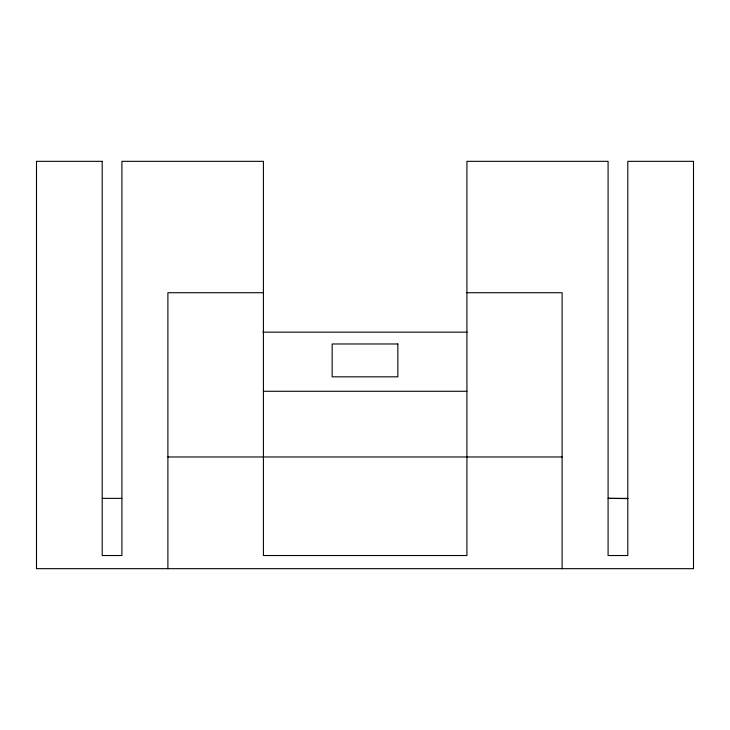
<?xml version="1.0" encoding="UTF-8"?>
<svg xmlns="http://www.w3.org/2000/svg" width="730" height="730" viewBox="0 0 730 730"><rect width="100%" height="100%" fill="white"/><g stroke="black" fill="none" stroke-linecap="round" stroke-linejoin="round"><path stroke-width="1.09" d="M263.411 292.73L167.9 292.73L167.9 568.67M466.917 292.73L562.1 292.73L562.1 568.67M262.928 332.15L467.072 332.15M263.411 391.28L466.917 391.28M167.9 456.98L562.1 456.98M102.2 498.371L121.91 498.371M627.8 498.371L608.09 498.371L627.8 498.617M102.2 161.33L36.5 161.33L36.5 568.67L693.5 568.67L693.5 161.33L627.8 161.33L627.8 555.53L608.09 555.53L608.09 161.33L466.917 161.33L466.917 555.53L263.411 555.53L263.411 161.33L121.91 161.33L121.91 555.53L102.2 555.53L102.2 161.33M397.85 343.976L332.15 343.976L332.15 376.826L397.85 376.826L397.85 343.976"/></g></svg>
